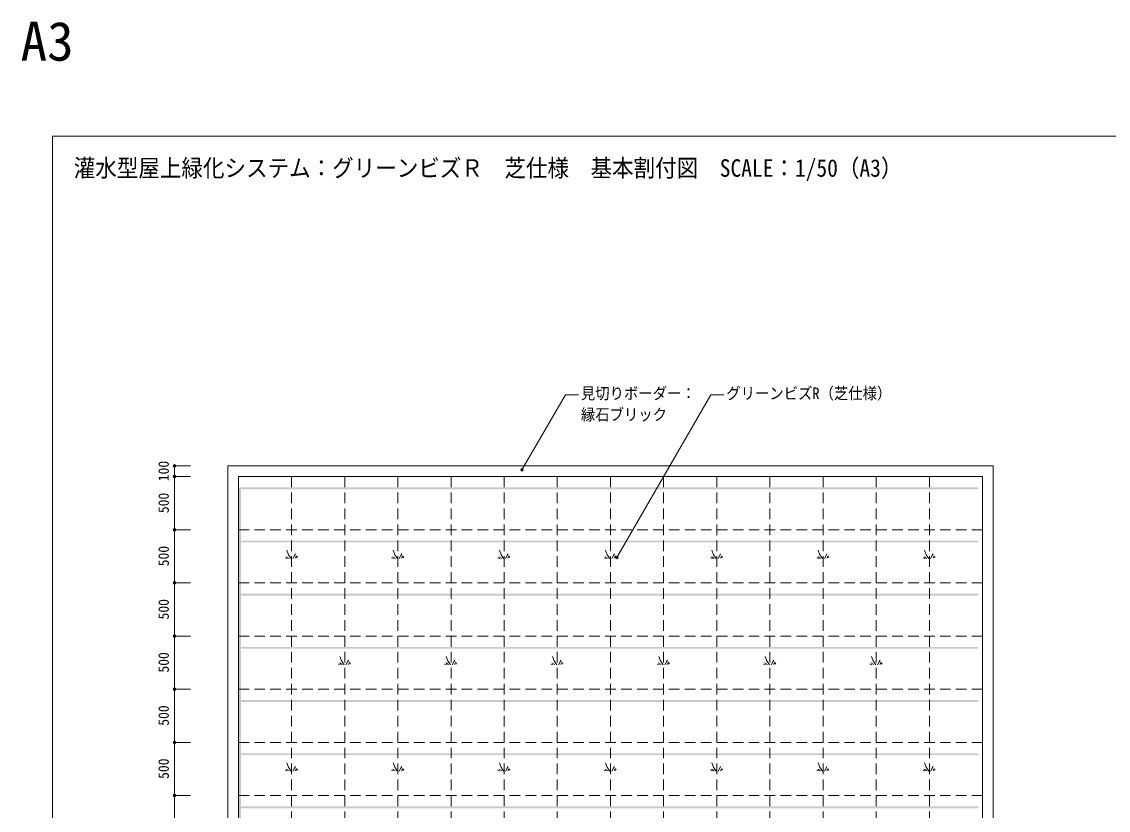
# Model space of a CAD drawing. Units: millimetres on the paper, enlarged 5 times, with parts at other scales. Extents: x -1025 to 21313, y -14570 to 806.
# Drawn here: x -1025 to -2, y 64 to 806 of the extents above; entities that cross this region are included whole.
import ezdxf
from ezdxf.enums import TextEntityAlignment as Align

# ---------------------------------------------------------------- set-up
doc = ezdxf.new("R2010")
doc.units = ezdxf.units.MM
doc.header["$LTSCALE"] = 5
doc.header["$PDMODE"] = 32
doc.header["$PDSIZE"] = 2.5
doc.linetypes.add('DASHED2', pattern=[3, 2, -1])
for name, color, linetype, lineweight in [('0-0_STR', 3, 'Continuous', 9), ('0-C_DIM', 4, 'Continuous', 9), ('0-D_TXT', 7, 'Continuous', 9), ('F-0', 7, 'Continuous', 18)]:
    doc.layers.add(name, color=color, linetype=linetype, lineweight=lineweight)
doc.styles.add('ＭＳ ゴシック', font='')
doc.styles.get('ＭＳ ゴシック').set_extended_font_data('MS Gothic')

msp = doc.modelspace()

# ---------------------------------------------------------------- linework, layer by layer
at = {"layer": '0-0_STR', "color": 7}
for p, q in [((-830.678, 387.777), (-110.678, 387.777)), ((-830.678, 387.777), (-830.678, -282.223)), ((-110.678, 387.777), (-110.678, -282.223)), ((-820.678, 377.777), (-120.678, 377.777)), ((-120.678, 377.777), (-120.678, -272.223))]:
    msp.add_line(p, q, dxfattribs=at)
at = {"layer": '0-0_STR', "color": 4, "linetype": 'DASHED2'}
for p, q in [((-770.678, 377.777), (-770.678, -272.223)), ((-720.678, 377.777), (-720.678, -272.223)), ((-670.678, 377.777), (-670.678, -272.223)), ((-620.678, 377.777), (-620.678, -272.223)), ((-570.678, 377.777), (-570.678, -272.223)), ((-520.678, 377.777), (-520.678, -272.223)), ((-470.678, 377.777), (-470.678, -272.223)), ((-420.678, 377.777), (-420.678, -272.223)), ((-370.678, 377.777), (-370.678, -272.223)), ((-320.678, 377.777), (-320.678, -272.223)), ((-270.678, 377.777), (-270.678, -272.223)), ((-220.678, 377.777), (-220.678, -272.223)), ((-170.678, 377.777), (-170.678, -272.223)), ((-820.678, 327.777), (-120.678, 327.777)), ((-820.678, 277.777), (-120.678, 277.777)), ((-820.678, 227.777), (-120.678, 227.777)), ((-820.678, 177.777), (-120.678, 177.777)), ((-820.678, 127.777), (-120.678, 127.777)), ((-820.678, 77.777), (-120.678, 77.777))]:
    msp.add_line(p, q, dxfattribs=at)
at = {"layer": '0-0_STR'}
for p, q in [((-773.651, 304.309), (-775.209, 308.463)), ((-673.651, 304.309), (-675.209, 308.463)), ((-573.651, 304.309), (-575.209, 308.463)), ((-473.651, 304.309), (-475.209, 308.463)), ((-373.651, 304.309), (-375.209, 308.463)), ((-273.651, 304.309), (-275.209, 308.463)), ((-173.651, 304.309), (-175.209, 308.463)), ((-774.872, 300.867), (-776.674, 301.35)), ((-773.001, 300.867), (-775.718, 302.436)), ((-771.185, 300.804), (-773.651, 304.309)), ((-769.503, 300.804), (-767.94, 303.53)), ((-767.94, 303.53), (-767.031, 305.217)), ((-767.264, 301.075), (-766.04, 303.196)), ((-765.948, 301.214), (-765.227, 302.462)), ((-674.872, 300.867), (-676.674, 301.35)), ((-673.001, 300.867), (-675.718, 302.436)), ((-671.185, 300.804), (-673.651, 304.309)), ((-669.503, 300.804), (-667.94, 303.53)), ((-667.94, 303.53), (-667.031, 305.217)), ((-667.264, 301.075), (-666.04, 303.196)), ((-665.948, 301.214), (-665.227, 302.462)), ((-574.872, 300.867), (-576.674, 301.35)), ((-573.001, 300.867), (-575.718, 302.436)), ((-571.185, 300.804), (-573.651, 304.309)), ((-569.503, 300.804), (-567.94, 303.53)), ((-567.94, 303.53), (-567.031, 305.217)), ((-567.264, 301.075), (-566.04, 303.196)), ((-565.948, 301.214), (-565.227, 302.462)), ((-474.872, 300.867), (-476.674, 301.35)), ((-473.001, 300.867), (-475.718, 302.436)), ((-471.185, 300.804), (-473.651, 304.309)), ((-469.503, 300.804), (-467.94, 303.53)), ((-467.94, 303.53), (-467.031, 305.217)), ((-467.264, 301.075), (-466.04, 303.196)), ((-465.948, 301.214), (-465.227, 302.462)), ((-374.872, 300.867), (-376.674, 301.35)), ((-373.001, 300.867), (-375.718, 302.436)), ((-371.185, 300.804), (-373.651, 304.309)), ((-369.503, 300.804), (-367.94, 303.53)), ((-367.94, 303.53), (-367.031, 305.217)), ((-367.264, 301.075), (-366.04, 303.196)), ((-365.948, 301.214), (-365.227, 302.462)), ((-274.872, 300.867), (-276.674, 301.35)), ((-273.001, 300.867), (-275.718, 302.436)), ((-271.185, 300.804), (-273.651, 304.309)), ((-269.503, 300.804), (-267.94, 303.53)), ((-267.94, 303.53), (-267.031, 305.217)), ((-267.264, 301.075), (-266.04, 303.196)), ((-265.948, 301.214), (-265.227, 302.462)), ((-174.872, 300.867), (-176.674, 301.35)), ((-173.001, 300.867), (-175.718, 302.436)), ((-171.185, 300.804), (-173.651, 304.309)), ((-169.503, 300.804), (-167.94, 303.53)), ((-167.94, 303.53), (-167.031, 305.217)), ((-167.264, 301.075), (-166.04, 303.196)), ((-165.948, 301.214), (-165.227, 302.462)), ((-723.651, 204.309), (-725.209, 208.463)), ((-717.94, 203.53), (-717.031, 205.217)), ((-623.651, 204.309), (-625.209, 208.463)), ((-617.94, 203.53), (-617.031, 205.217)), ((-523.651, 204.309), (-525.209, 208.463)), ((-517.94, 203.53), (-517.031, 205.217)), ((-423.651, 204.309), (-425.209, 208.463)), ((-417.94, 203.53), (-417.031, 205.217)), ((-323.651, 204.309), (-325.209, 208.463)), ((-317.94, 203.53), (-317.031, 205.217)), ((-223.651, 204.309), (-225.209, 208.463)), ((-217.94, 203.53), (-217.031, 205.217)), ((-724.872, 200.867), (-726.674, 201.35)), ((-723.001, 200.867), (-725.718, 202.436)), ((-721.185, 200.804), (-723.651, 204.309)), ((-719.503, 200.804), (-717.94, 203.53)), ((-717.264, 201.075), (-716.04, 203.196)), ((-715.948, 201.214), (-715.227, 202.462)), ((-624.872, 200.867), (-626.674, 201.35)), ((-623.001, 200.867), (-625.718, 202.436)), ((-621.185, 200.804), (-623.651, 204.309)), ((-619.503, 200.804), (-617.94, 203.53)), ((-617.264, 201.075), (-616.04, 203.196)), ((-615.948, 201.214), (-615.227, 202.462)), ((-524.872, 200.867), (-526.674, 201.35)), ((-523.001, 200.867), (-525.718, 202.436)), ((-521.185, 200.804), (-523.651, 204.309)), ((-519.503, 200.804), (-517.94, 203.53)), ((-517.264, 201.075), (-516.04, 203.196)), ((-515.948, 201.214), (-515.227, 202.462)), ((-424.872, 200.867), (-426.674, 201.35)), ((-423.001, 200.867), (-425.718, 202.436)), ((-421.185, 200.804), (-423.651, 204.309)), ((-419.503, 200.804), (-417.94, 203.53)), ((-417.264, 201.075), (-416.04, 203.196)), ((-415.948, 201.214), (-415.227, 202.462)), ((-324.872, 200.867), (-326.674, 201.35)), ((-323.001, 200.867), (-325.718, 202.436)), ((-321.185, 200.804), (-323.651, 204.309)), ((-319.503, 200.804), (-317.94, 203.53)), ((-317.264, 201.075), (-316.04, 203.196)), ((-315.948, 201.214), (-315.227, 202.462)), ((-224.872, 200.867), (-226.674, 201.35)), ((-223.001, 200.867), (-225.718, 202.436)), ((-221.185, 200.804), (-223.651, 204.309)), ((-219.503, 200.804), (-217.94, 203.53)), ((-217.264, 201.075), (-216.04, 203.196)), ((-215.948, 201.214), (-215.227, 202.462)), ((-773.001, 100.867), (-775.718, 102.436)), ((-773.651, 104.309), (-775.209, 108.463)), ((-771.185, 100.804), (-773.651, 104.309)), ((-769.503, 100.804), (-767.94, 103.53)), ((-767.94, 103.53), (-767.031, 105.217)), ((-767.264, 101.075), (-766.04, 103.196)), ((-765.948, 101.214), (-765.227, 102.462)), ((-673.001, 100.867), (-675.718, 102.436)), ((-673.651, 104.309), (-675.209, 108.463)), ((-671.185, 100.804), (-673.651, 104.309)), ((-669.503, 100.804), (-667.94, 103.53)), ((-667.94, 103.53), (-667.031, 105.217)), ((-667.264, 101.075), (-666.04, 103.196)), ((-665.948, 101.214), (-665.227, 102.462)), ((-573.001, 100.867), (-575.718, 102.436)), ((-573.651, 104.309), (-575.209, 108.463)), ((-571.185, 100.804), (-573.651, 104.309)), ((-569.503, 100.804), (-567.94, 103.53)), ((-567.94, 103.53), (-567.031, 105.217)), ((-567.264, 101.075), (-566.04, 103.196)), ((-565.948, 101.214), (-565.227, 102.462)), ((-473.001, 100.867), (-475.718, 102.436)), ((-473.651, 104.309), (-475.209, 108.463)), ((-471.185, 100.804), (-473.651, 104.309)), ((-469.503, 100.804), (-467.94, 103.53)), ((-467.94, 103.53), (-467.031, 105.217)), ((-467.264, 101.075), (-466.04, 103.196)), ((-465.948, 101.214), (-465.227, 102.462)), ((-373.001, 100.867), (-375.718, 102.436)), ((-373.651, 104.309), (-375.209, 108.463)), ((-371.185, 100.804), (-373.651, 104.309)), ((-369.503, 100.804), (-367.94, 103.53)), ((-367.94, 103.53), (-367.031, 105.217)), ((-367.264, 101.075), (-366.04, 103.196)), ((-365.948, 101.214), (-365.227, 102.462)), ((-273.001, 100.867), (-275.718, 102.436)), ((-273.651, 104.309), (-275.209, 108.463)), ((-271.185, 100.804), (-273.651, 104.309)), ((-269.503, 100.804), (-267.94, 103.53)), ((-267.94, 103.53), (-267.031, 105.217)), ((-267.264, 101.075), (-266.04, 103.196)), ((-265.948, 101.214), (-265.227, 102.462)), ((-173.001, 100.867), (-175.718, 102.436)), ((-173.651, 104.309), (-175.209, 108.463)), ((-171.185, 100.804), (-173.651, 104.309)), ((-169.503, 100.804), (-167.94, 103.53)), ((-167.94, 103.53), (-167.031, 105.217)), ((-167.264, 101.075), (-166.04, 103.196)), ((-165.948, 101.214), (-165.227, 102.462)), ((-774.872, 100.867), (-776.674, 101.35)), ((-674.872, 100.867), (-676.674, 101.35)), ((-574.872, 100.867), (-576.674, 101.35)), ((-474.872, 100.867), (-476.674, 101.35)), ((-374.872, 100.867), (-376.674, 101.35)), ((-274.872, 100.867), (-276.674, 101.35)), ((-174.872, 100.867), (-176.674, 101.35))]:
    msp.add_line(p, q, dxfattribs=at)
at = {"layer": '0-0_STR', "color": 7}
msp.add_lwpolyline([(-820.678, 377.777), (-820.678, -272.223), (-120.678, -272.223)], dxfattribs=at)
at = {"layer": '0-0_STR', "color": 5}
msp.add_solid([(-820.313, -304.89), (-818.313, -304.89), (-820.313, 367.564), (-818.313, 367.564)], dxfattribs=at)
at = {"layer": '0-0_STR', "color": 230}
for points in [[(-818.313, 365.864), (-124.648, 365.864), (-818.313, 367.564), (-124.648, 367.564)], [(-818.313, 315.864), (-124.648, 315.864), (-818.313, 317.564), (-124.648, 317.564)], [(-818.313, 265.864), (-124.648, 265.864), (-818.313, 267.564), (-124.648, 267.564)], [(-818.313, 215.864), (-124.648, 215.864), (-818.313, 217.564), (-124.648, 217.564)], [(-124.648, 165.864), (-124.648, 167.564), (-818.313, 165.864), (-818.313, 167.564)], [(-124.648, 115.864), (-124.648, 117.564), (-818.313, 115.864), (-818.313, 117.564)], [(-124.648, 65.864), (-124.648, 67.564), (-818.313, 65.864), (-818.313, 67.564)]]:
    msp.add_solid(points, dxfattribs=at)
at = {"layer": '0-C_DIM'}
for p, q in [((-880.678, 387.777), (-880.678, -282.223)), ((-880.678, 387.777), (-865.678, 387.777)), ((-880.678, 377.777), (-865.678, 377.777)), ((-880.678, 327.777), (-865.678, 327.777)), ((-880.678, 277.777), (-865.678, 277.777)), ((-880.678, 227.777), (-865.678, 227.777)), ((-880.678, 177.777), (-865.678, 177.777)), ((-880.678, 127.777), (-865.678, 127.777)), ((-880.678, 77.777), (-865.678, 77.777))]:
    msp.add_line(p, q, dxfattribs=at)
for p in [(-880.678, 387.777), (-880.678, 377.777), (-880.678, 327.777), (-880.678, 277.777), (-880.678, 227.777), (-880.678, 177.777), (-880.678, 127.777), (-880.678, 77.777)]:
    msp.add_point(p, dxfattribs=at)
at = {"layer": '0-D_TXT', "color": 4}
for p, q in [((-553.915, 384.072), (-513.068, 454.822)), ((-513.068, 454.822), (-500.815, 454.822)), ((-464.616, 301.792), (-376.265, 454.822)), ((-376.265, 454.822), (-364.012, 454.822))]:
    msp.add_line(p, q, dxfattribs=at)
at = {"layer": '0-D_TXT'}
for p in [(-553.915, 384.072), (-464.616, 301.792)]:
    msp.add_point(p, dxfattribs=at)
at = {"layer": 'F-0'}
for p, q in [((-995.56, -619.491), (-995.56, 698.009)), ((-995.56, 698.009), (9.44, 698.009))]:
    msp.add_line(p, q, dxfattribs=at)

# ---------------------------------------------------------------- texts
at = {"layer": '0-C_DIM', "color": 7, "style": 'ＭＳ ゴシック', "width": 0.95}
for s, p in [('100', (-883.178, 373.402)), ('500', (-883.178, 343.402)), ('500', (-883.178, 293.402)), ('500', (-883.178, 243.402)), ('500', (-883.178, 193.402)), ('500', (-883.178, 143.402)), ('500', (-883.178, 93.402))]:
    msp.add_text(s, height=9.897, rotation=90, dxfattribs=at).set_placement(p, align=Align.BOTTOM_LEFT)
at = {"layer": '0-D_TXT', "style": 'ＭＳ ゴシック', "width": 0.9}
for s, height, p in [('灌水型屋上緑化システム：グリーンビズＲ\u3000芝仕様\u3000基本割付図\u3000SCALE：1/50（A3）', 16.5, (-975.573, 654.85)), ('見切りボーダー：', 11, (-498.537, 447.322)), ('グリーンビズR（芝仕様）', 11, (-361.734, 447.322)), ('縁石ブリック', 11, (-498.537, 427.322))]:
    msp.add_text(s, height=height, dxfattribs=at).set_placement(p, align=Align.BOTTOM_LEFT)
at = {"layer": 'F-0', "style": 'ＭＳ ゴシック'}
msp.add_text('A3', height=36.66, dxfattribs=at).set_placement((-1025.56, 758.009), align=Align.BOTTOM_LEFT)

doc.saveas('drawing.dxf')
